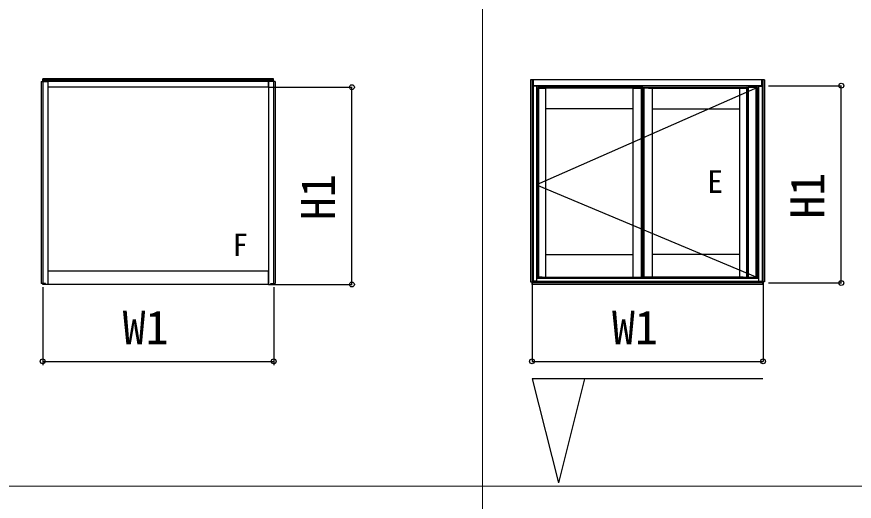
# Model space of a CAD drawing. Units: millimetres, scale not verified. Extents: x -10500 to 10500, y -15656 to 15563.
# Drawn here: x -4487 to -122, y 3556 to 6078 of the extents above; entities that cross this region are included whole.
import ezdxf
from ezdxf.enums import TextEntityAlignment as Align

# ---------------------------------------------------------------- set-up
doc = ezdxf.new("R2010")
doc.units = ezdxf.units.MM
doc.header["$LTSCALE"] = 80
doc.layers.add('0-1_TABLE1', color=7, linetype='Continuous', lineweight=18)
doc.layers.add('0-3_YKK_A1', color=4, linetype='Continuous')
doc.layers.add('0-4_YKK_D', color=6, linetype='Continuous')
doc.styles.add('ＭＳ ゴシック', font='')
doc.styles.get('ＭＳ ゴシック').set_extended_font_data('MS Gothic')

msp = doc.modelspace()

# ---------------------------------------------------------------- linework, layer by layer
at = {"layer": '0-1_TABLE1'}
for p, q in [((-2059.05, 11394.5), (-2059.05, 1034.5)), ((-8900, 3634.5), (3040.95, 3634.5))]:
    msp.add_line(p, q, dxfattribs=at)
at = {"layer": '0-3_YKK_A1'}
for p, q in [((-4359.05, 5741.5), (-4324.05, 5741.5)), ((-4359.05, 5741.5), (-4359.05, 4690.5)), ((-3148.05, 5755.5), (-4351.05, 5755.5)), ((-4351.05, 5741.5), (-4351.05, 5755.5)), ((-3148.05, 5749.5), (-4351.05, 5749.5)), ((-3148.05, 5742.5), (-4351.05, 5742.5)), ((-4350.25, 5741.5), (-4350.25, 4690.5)), ((-4324.05, 5741.5), (-4324.05, 4684.5)), ((-3175.55, 5741.5), (-4323.55, 5741.5)), ((-4323.55, 5711.5), (-4323.55, 5741.5)), ((-3175.55, 5711.5), (-3175.55, 5741.5)), ((-3175.05, 5741.5), (-3175.05, 4684.5)), ((-3140.05, 5741.5), (-3175.05, 5741.5)), ((-3148.85, 5741.5), (-3148.85, 4690.5)), ((-3148.05, 5741.5), (-3148.05, 5755.5)), ((-3140.05, 5741.5), (-3140.05, 4690.5)), ((-1796.05, 5749.5), (-1809.05, 5749.5)), ((-1809.05, 5749.5), (-1809.05, 4698.5)), ((-1800.25, 5749.5), (-1800.25, 4698.5)), ((-1796.05, 5749.5), (-1796.05, 4692.5)), ((-603.55, 5749.5), (-1795.55, 5749.5)), ((-1795.55, 5716.5), (-1795.55, 5749.5)), ((-603.55, 5719.5), (-1795.55, 5719.5)), ((-603.55, 5717.5), (-1795.55, 5717.5)), ((-1781.65, 5716.5), (-1781.65, 5717.5)), ((-1780.55, 5716.5), (-1780.55, 5717.5)), ((-636.05, 5717.5), (-636.05, 5709.5)), ((-618.55, 5717.5), (-618.55, 5716.5)), ((-617.45, 5717.5), (-617.45, 5716.5)), ((-603.55, 5716.5), (-603.55, 5749.5)), ((-590.05, 5749.5), (-603.05, 5749.5)), ((-603.05, 5749.5), (-603.05, 4692.5)), ((-598.85, 5749.5), (-598.85, 4698.5)), ((-590.05, 5749.5), (-590.05, 4698.5)), ((-3175.55, 5711.5), (-4323.55, 5711.5)), ((-1778.05, 5716.5), (-1796.05, 5716.5)), ((-1778.05, 5716.5), (-1778.05, 4701.5)), ((-1770.55, 5706), (-1778.05, 5706)), ((-1778.05, 5705.7), (-1777.55, 5705.7)), ((-1777.55, 5705.7), (-1777.55, 4701.5)), ((-1770.55, 5695), (-1777.55, 5695)), ((-1770.55, 5692.5), (-1777.55, 5692.5)), ((-1770.55, 5688.5), (-1777.55, 5688.5)), ((-1770.55, 5685), (-1777.55, 5685)), ((-1773.05, 5684.7), (-1773.05, 5622)), ((-1770.55, 5684.7), (-1773.05, 5684.7)), ((-1770.55, 5707.5), (-1770.55, 4723.5)), ((-1770.55, 5707.5), (-1731.05, 5707.5)), ((-1770.55, 5684.7), (-1770.55, 4742.5)), ((-1768.05, 5707.5), (-1768.05, 4723.5)), ((-1767.75, 5707.5), (-1767.75, 5709.5)), ((-1749.55, 5709.5), (-1749.55, 5707.5)), ((-1257.35, 5709.5), (-1749.55, 5709.5)), ((-1257.35, 5707.5), (-1749.55, 5707.5)), ((-1731.05, 5707.5), (-1731.05, 4723.5)), ((-1275.85, 5707.5), (-1275.85, 4723.5)), ((-1275.85, 5707.5), (-1232.35, 5707.5)), ((-1257.35, 5709.5), (-1257.35, 5707.5)), ((-1257.35, 5707.5), (-1257.35, 5709)), ((-1257.35, 5707.5), (-1226.35, 5707.5)), ((-1226.85, 5709.5), (-1256.85, 5709.49)), ((-1232.35, 5707.5), (-1232.35, 4723.5)), ((-1232.35, 5707.5), (-1224.35, 5707.5)), ((-1232.35, 5707.5), (-1232.35, 4723.5)), ((-1227.35, 5707.5), (-1227.35, 4723.5)), ((-1219.35, 5707.5), (-1227.35, 5707.5)), ((-1226.35, 5707.5), (-1226.35, 5709.01)), ((-1226.35, 5707.5), (-1226.35, 4723.5)), ((-1225.35, 5707.5), (-1225.35, 5709.01)), ((-1194.35, 5707.5), (-1225.35, 5707.5)), ((-1225.35, 5707.5), (-1225.35, 4723.5)), ((-1224.85, 5709.5), (-1194.85, 5709.49)), ((-1224.35, 5707.5), (-1224.35, 4723.5)), ((-1219.35, 5707.5), (-1219.35, 4723.5)), ((-1175.85, 5707.5), (-1219.35, 5707.5)), ((-1219.35, 5707.5), (-1219.35, 4723.5)), ((-1194.35, 5709.5), (-1194.35, 5707.5)), ((-1194.35, 5709.5), (-702.15, 5709.5)), ((-1194.35, 5707.5), (-1194.35, 5709)), ((-1194.35, 5707.5), (-702.15, 5707.5)), ((-1175.85, 5707.5), (-1175.85, 4723.5)), ((-720.65, 5707.5), (-681.15, 5707.5)), ((-720.65, 5707.5), (-720.65, 4723.5)), ((-702.15, 5709.5), (-702.15, 5707.5)), ((-683.95, 5707.5), (-683.95, 5709.5)), ((-683.65, 5707.5), (-683.65, 4723.5)), ((-682.65, 5709.5), (-674.65, 5709.5)), ((-681.15, 5707.5), (-681.15, 4723.5)), ((-635.15, 5709.5), (-674.65, 5709.5)), ((-674.65, 5709.5), (-674.65, 4721.5)), ((-674.65, 5709.5), (-674.65, 4721.5)), ((-635.15, 5709.5), (-635.15, 4721.5)), ((-635.15, 5709.5), (-635.15, 4721.5)), ((-627.15, 5709.5), (-635.15, 5709.5)), ((-628.15, 5709.5), (-628.15, 4721.5)), ((-627.15, 5709.5), (-627.15, 4721.5)), ((-621.05, 5706), (-627.15, 5706)), ((-621.55, 5695), (-627.15, 5695)), ((-621.05, 5693.5), (-627.15, 5693.5)), ((-621.55, 5705.7), (-621.55, 5693.5)), ((-621.05, 5705.7), (-621.55, 5705.7)), ((-621.05, 5716.5), (-621.05, 4701.5)), ((-621.05, 5716.5), (-603.05, 5716.5)), ((-1771.55, 5663), (-1770.55, 5663)), ((-621.05, 5658.5), (-627.15, 5658.5)), ((-626.05, 5658.5), (-626.05, 4791)), ((-621.55, 5658.5), (-621.55, 4791)), ((-1777.55, 5622), (-1770.55, 5622)), ((-1771.55, 5623), (-1770.55, 5623)), ((-1770.55, 5623), (-1771.55, 5623)), ((-1770.55, 5622), (-1771.55, 5622)), ((-1275.85, 5599.5), (-1731.05, 5599.5)), ((-1175.85, 5599.5), (-720.65, 5599.5)), ((-1770.55, 5562), (-1777.55, 5562)), ((-1773.05, 5562), (-1773.05, 4867.5)), ((-1770.55, 5561), (-1771.55, 5561)), ((-1771.55, 5561), (-1770.55, 5561)), ((-1770.55, 5521), (-1771.55, 5521)), ((-1771.55, 5518.5), (-1770.55, 5518.5)), ((-1771.55, 4908.5), (-1770.55, 4908.5)), ((-1777.55, 4867.5), (-1770.55, 4867.5)), ((-1771.55, 4868.5), (-1770.55, 4868.5)), ((-1770.55, 4868.5), (-1771.55, 4868.5)), ((-1770.55, 4867.5), (-1771.55, 4867.5)), ((-1770.55, 4807.5), (-1777.55, 4807.5)), ((-1773.05, 4807.5), (-1773.05, 4742.5)), ((-1770.55, 4806.5), (-1771.55, 4806.5)), ((-1771.55, 4806.5), (-1770.55, 4806.5)), ((-1731.05, 4841.5), (-1275.85, 4841.5)), ((-720.65, 4841.5), (-1175.85, 4841.5)), ((-1770.55, 4766.5), (-1771.55, 4766.5)), ((-1771.55, 4764), (-1770.55, 4764)), ((-621.05, 4791), (-627.15, 4791)), ((-3175.55, 4754.5), (-4323.55, 4754.5)), ((-4323.55, 4684.5), (-4323.55, 4754.5)), ((-3175.55, 4684.5), (-3175.55, 4754.5)), ((-1770.55, 4742.5), (-1777.55, 4742.5)), ((-1770.55, 4742.5), (-1777.55, 4742.5)), ((-1770.55, 4730.5), (-1777.55, 4730.5)), ((-621.55, 4715.74), (-1777.55, 4715.74)), ((-1770.55, 4723.5), (-1731.05, 4723.5)), ((-1767.75, 4723.5), (-1767.75, 4721.5)), ((-1749.55, 4723.5), (-1257.35, 4723.5)), ((-1749.55, 4721.5), (-1749.55, 4723.5)), ((-1749.55, 4721.5), (-1257.35, 4721.5)), ((-1685.85, 4721.5), (-1685.85, 4717.3)), ((-1685.85, 4721.5), (-1685.85, 4717.3)), ((-1637.85, 4717.3), (-1685.85, 4717.3)), ((-1637.85, 4717.3), (-1685.85, 4717.3)), ((-1676.2, 4721.45), (-1676.2, 4720.25)), ((-1676.2, 4721.45), (-1676.2, 4720.25)), ((-1676.2, 4720.25), (-1675.5, 4720.25)), ((-1676.2, 4720.25), (-1675.5, 4720.25)), ((-1675.5, 4721.45), (-1675.5, 4720.25)), ((-1675.5, 4721.45), (-1675.5, 4720.25)), ((-1656.2, 4721.45), (-1656.2, 4720.25)), ((-1656.2, 4721.45), (-1656.2, 4720.25)), ((-1656.2, 4720.25), (-1655.5, 4720.25)), ((-1656.2, 4720.25), (-1655.5, 4720.25)), ((-1655.5, 4721.45), (-1655.5, 4720.25)), ((-1655.5, 4721.45), (-1655.5, 4720.25)), ((-1637.85, 4721.5), (-1637.85, 4717.3)), ((-1637.85, 4721.5), (-1637.85, 4717.3)), ((-1635.88, 4721.5), (-1635.7, 4721.15)), ((-1635.88, 4721.5), (-1635.7, 4721.15)), ((-1635.85, 4721.5), (-1635.85, 4717.3)), ((-1635.85, 4718.7), (-1635.85, 4721.5)), ((-1635.85, 4721.5), (-1635.85, 4717.3)), ((-1635.85, 4718.7), (-1635.85, 4721.5)), ((-1633.89, 4720.25), (-1635.7, 4721.15)), ((-1633.89, 4720.25), (-1635.7, 4721.15)), ((-1605.55, 4720.8), (-1605.55, 4716.8)), ((-1585.55, 4719.61), (-1605.55, 4719.61)), ((-1585.56, 4721.1), (-1605.54, 4721.1)), ((-1275.85, 4723.5), (-1232.35, 4723.5)), ((-1257.35, 4723.5), (-1226.35, 4723.5)), ((-1257.35, 4723.5), (-1257.35, 4722)), ((-1257.35, 4721.5), (-1257.35, 4723.5)), ((-1226.85, 4721.5), (-1256.85, 4721.51)), ((-1232.35, 4723.5), (-1224.35, 4723.5)), ((-1219.35, 4723.5), (-1227.35, 4723.5)), ((-1226.35, 4723.5), (-1226.35, 4721.99)), ((-1194.35, 4723.5), (-1225.35, 4723.5)), ((-1225.35, 4723.5), (-1225.35, 4721.99)), ((-1224.85, 4721.5), (-1194.85, 4721.51)), ((-1175.85, 4723.5), (-1219.35, 4723.5)), ((-1194.35, 4723.5), (-1194.35, 4722)), ((-702.15, 4723.5), (-1194.35, 4723.5)), ((-1194.35, 4721.5), (-1194.35, 4723.5)), ((-702.15, 4721.5), (-1194.35, 4721.5)), ((-813.55, 4720.8), (-813.55, 4716.8)), ((-793.55, 4719.61), (-813.55, 4719.61)), ((-793.56, 4721.1), (-813.54, 4721.1)), ((-720.65, 4723.5), (-681.15, 4723.5)), ((-702.15, 4721.5), (-702.15, 4723.5)), ((-683.95, 4723.5), (-683.95, 4721.5)), ((-682.65, 4721.5), (-674.65, 4721.5)), ((-635.15, 4721.5), (-674.65, 4721.5)), ((-627.15, 4721.5), (-635.15, 4721.5)), ((-621.05, 4756), (-627.15, 4756)), ((-621.55, 4742.5), (-627.15, 4742.5)), ((-627.15, 4742.5), (-621.55, 4742.5)), ((-621.55, 4730.5), (-627.15, 4730.5)), ((-626.05, 4756), (-626.05, 4742.5)), ((-621.55, 4756), (-621.55, 4701.5)), ((-4347.35, 4690.5), (-4359.05, 4690.5)), ((-4351.05, 4684.5), (-4351.05, 4690.5)), ((-4324.05, 4684.5), (-4351.05, 4684.5)), ((-4347.35, 4684.5), (-4347.35, 4690.5)), ((-4346.05, 4684.5), (-4346.05, 4690.5)), ((-4336.05, 4690.5), (-4346.05, 4690.5)), ((-4336.05, 4684.5), (-4336.05, 4690.5)), ((-3175.55, 4684.5), (-4323.55, 4684.5)), ((-3175.05, 4684.5), (-3148.05, 4684.5)), ((-3163.05, 4684.5), (-3163.05, 4690.5)), ((-3163.05, 4690.5), (-3153.05, 4690.5)), ((-3153.05, 4684.5), (-3153.05, 4690.5)), ((-3151.75, 4684.5), (-3151.75, 4690.5)), ((-3151.75, 4690.5), (-3140.05, 4690.5)), ((-3148.05, 4684.5), (-3148.05, 4690.5)), ((-1809.05, 4698.5), (-1797.15, 4698.5)), ((-1801.05, 4698.5), (-1801.05, 4692.5)), ((-1796.05, 4692.5), (-1801.05, 4692.5)), ((-598.05, 4692.5), (-1801.05, 4692.5)), ((-1801.05, 4684.5), (-1801.05, 4692.5)), ((-598.05, 4684.5), (-1801.05, 4684.5)), ((-1797.15, 4698.5), (-1797.15, 4692.5)), ((-1777.55, 4701.5), (-1796.05, 4701.5)), ((-1795.55, 4692.5), (-1795.55, 4701.5)), ((-603.55, 4700.54), (-1795.55, 4700.54)), ((-603.55, 4692.5), (-1795.55, 4692.5)), ((-621.55, 4701.5), (-603.05, 4701.5)), ((-603.55, 4692.5), (-603.55, 4701.5)), ((-598.05, 4692.5), (-603.05, 4692.5)), ((-590.05, 4698.5), (-601.95, 4698.5)), ((-601.95, 4692.5), (-601.95, 4698.5)), ((-598.05, 4698.5), (-598.05, 4692.5)), ((-598.05, 4684.5), (-598.05, 4692.5))]:
    msp.add_line(p, q, dxfattribs=at)
for points in [[(-1796.05, 5749.5), (-1795.55, 5749.5), (-1795.55, 5716.5), (-1796.05, 5716.5)], [(-603.55, 5749.5), (-603.05, 5749.5), (-603.05, 5716.5), (-603.55, 5716.5)], [(-1796.05, 4692.5), (-1795.55, 4692.5), (-1795.55, 4701.5), (-1796.05, 4701.5)], [(-603.05, 4692.5), (-603.55, 4692.5), (-603.55, 4701.5), (-603.05, 4701.5)]]:
    msp.add_lwpolyline(points, close=True, dxfattribs=at)
for points in [[(-627.15, 5709.5), (-1777.55, 5203.6), (-627.15, 4721.5)], [(-1749.55, 5707.5), (-1770.75, 5707.5), (-1770.75, 5709)], [(-1749.55, 5707.5), (-1749.55, 5709.5), (-1770.25, 5709.5)], [(-702.15, 5707.5), (-702.15, 5709.5), (-681.45, 5709.5)], [(-702.15, 5707.5), (-680.95, 5707.5), (-680.95, 5709)], [(-1771.55, 5663), (-1771.55, 5623), (-1771.55, 5561), (-1771.55, 5521)], [(-1770.55, 5562), (-1771.55, 5562), (-1770.55, 5562)], [(-1770.55, 5520.5), (-1771.55, 5520.5), (-1771.55, 5518.5)], [(-1771.55, 4908.5), (-1771.55, 4868.5), (-1771.55, 4806.5), (-1771.55, 4766.5)], [(-1770.55, 4807.5), (-1771.55, 4807.5), (-1770.55, 4807.5)], [(-1770.55, 4766), (-1771.55, 4766), (-1771.55, 4764)], [(-1749.55, 4723.5), (-1770.75, 4723.5), (-1770.75, 4722)], [(-1749.55, 4723.5), (-1749.55, 4721.5), (-1770.25, 4721.5)], [(-1637.85, 4721.5), (-1637.85, 4717.3), (-1635.85, 4717.3)], [(-1637.85, 4721.5), (-1637.85, 4717.3), (-1635.85, 4717.3)], [(-1605.55, 4716.8), (-1585.55, 4716.8), (-1585.55, 4720.8)], [(-813.55, 4716.8), (-793.55, 4716.8), (-793.55, 4720.8)], [(-702.15, 4723.5), (-680.95, 4723.5), (-680.95, 4722)], [(-702.15, 4723.5), (-702.15, 4721.5), (-681.45, 4721.5)]]:
    msp.add_lwpolyline(points, dxfattribs=at)
for centre, radius, start, end in [((-1770.25, 5709), 0.5, 90, 180), ((-1256.85, 5708.99), 0.5, 90.0054, 180.0054), ((-1226.85, 5709), 0.5, 0.00541, 90.0054), ((-1224.85, 5709), 0.5, 89.9946, 179.99459), ((-1194.85, 5708.99), 0.5, 359.9946, 89.9946), ((-681.45, 5709), 0.5, 0, 90), ((-1770.55, 5664), 1, 90, 270), ((-1770.55, 4909.5), 1, 90, 270), ((-1770.25, 4722), 0.5, 180, 270), ((-1675.85, 4722.3), 3.75, 192.31783, 347.68217), ((-1675.85, 4722.3), 3.75, 192.31783, 347.68217), ((-1676.7, 4721.45), 0.5, 0, 5.7387), ((-1676.7, 4721.45), 0.5, 0, 5.7387), ((-1675, 4721.45), 0.5, 174.2613, 180), ((-1675, 4721.45), 0.5, 174.2613, 180), ((-1655.85, 4722.3), 3.75, 192.31783, 347.68217), ((-1655.85, 4722.3), 3.75, 192.31783, 347.68217), ((-1656.7, 4721.45), 0.5, 0, 5.7387), ((-1656.7, 4721.45), 0.5, 0, 5.7387), ((-1655, 4721.45), 0.5, 174.2613, 180), ((-1655, 4721.45), 0.5, 174.2613, 180), ((-1635.7, 4718.7), 0.154, 180, 297.28096), ((-1635.7, 4718.7), 0.154, 180, 297.28096), ((-1637.55, 4722.3), 4.2, 297.28096, 349.01948), ((-1637.55, 4722.3), 4.2, 297.28096, 349.01948), ((-1600.55, 4720.8), 5, 171.9522, 180), ((-1590.55, 4720.8), 5, 0, 8.0478), ((-1256.85, 4722.01), 0.5, 179.9946, 269.9946), ((-1226.85, 4722), 0.5, 269.9946, 359.99459), ((-1224.85, 4722), 0.5, 180.00541, 270.0054), ((-1194.85, 4722.01), 0.5, 270.0054, 0.0054), ((-808.55, 4720.8), 5, 171.92397, 180), ((-798.55, 4720.8), 5, 0, 8.07603), ((-681.45, 4722), 0.5, 270, 0)]:
    msp.add_arc(centre, radius, start, end, dxfattribs=at)
at = {"layer": '0-4_YKK_D'}
for p, q in [((-570.05, 5719.5), (-189.05, 5719.5)), ((-190.05, 4692.5), (-190.05, 5719.5)), ((-3174.55, 5711.5), (-2739.05, 5711.5)), ((-2740.05, 4684.5), (-2740.05, 5711.5)), ((-4351.55, 4690.06), (-4351.55, 4690.5)), ((-4351.55, 4670.06), (-4351.55, 4264.5)), ((-3147.55, 4690.06), (-3147.55, 4690.5)), ((-3147.55, 4670.06), (-3147.55, 4264.5)), ((-3147.05, 4684.5), (-2739.05, 4684.5)), ((-1801.55, 4698.5), (-1801.55, 4697.62)), ((-1801.55, 4696.62), (-1801.55, 4283.5)), ((-597.55, 4698.5), (-597.55, 4697.62)), ((-597.55, 4696.62), (-597.55, 4283.5)), ((-570.05, 4692.5), (-189.05, 4692.5)), ((-4351.55, 4284.5), (-3147.55, 4284.5)), ((-1801.55, 4284.5), (-597.55, 4284.5)), ((-598.05, 4194.17), (-1801.05, 4194.17)), ((-1801.05, 4194.17), (-1664.43, 3652.67)), ((-1527.81, 4194.17), (-1664.43, 3652.67))]:
    msp.add_line(p, q, dxfattribs=at)
for centre in [(-2740.05, 5711.5), (-190.05, 5719.5), (-2740.05, 4684.5), (-190.05, 4692.5), (-4351.55, 4284.5), (-3147.55, 4284.5), (-1801.55, 4284.5), (-597.55, 4284.5)]:
    msp.add_circle(centre, 12.75, dxfattribs=at)

# ---------------------------------------------------------------- texts
at = {"layer": '0-3_YKK_A1', "style": 'ＭＳ ゴシック'}
for s, p in [('E', (-887.08, 5126.42)), ('F', (-3361.99, 4797.68))]:
    msp.add_text(s, height=117.3, dxfattribs=at).set_placement(p, align=Align.BOTTOM_LEFT)
at = {"layer": '0-4_YKK_D', "style": 'ＭＳ ゴシック'}
for p in [(-2776.05, 5019.36), (-226.05, 5027.36)]:
    msp.add_text('H1', height=176, rotation=90, dxfattribs=at).set_placement(p, align=Align.BOTTOM_LEFT)
for p in [(-3935.01, 4320.5), (-1385, 4320.5)]:
    msp.add_text('W1', height=176, dxfattribs=at).set_placement(p, align=Align.BOTTOM_LEFT)

doc.saveas('drawing.dxf')
